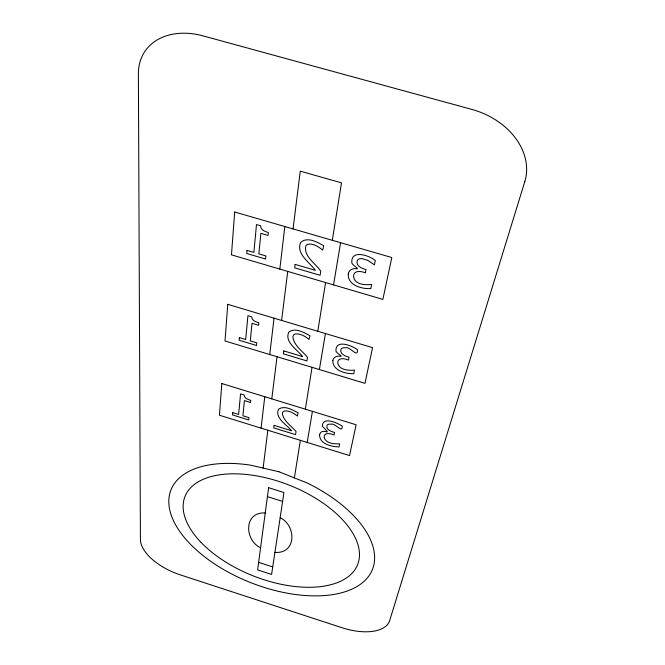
<?xml version="1.0" encoding="UTF-8"?>
<svg xmlns="http://www.w3.org/2000/svg" width="665" height="665" viewBox="0 0 665 665"><rect width="100%" height="100%" fill="white"/><g stroke="black" fill="none" stroke-linecap="round" stroke-linejoin="round"><path stroke-width="1" d="M261.062 428.144L264.77 396.722M269.749 354.528L274.038 318.178M279.832 269.084L284.853 226.541M263.116 468.077L267.845 430.247M271.777 398.875L277.047 356.739M281.594 320.439L287.729 271.411M293.049 228.918L300.272 171.154L341.494 182.867L332.317 240.298M294.371 477.894L300.372 440.33M305.351 409.175L312.035 367.329M317.795 331.261L325.576 282.542M307.213 442.449L312.409 411.344M319.391 369.557L325.409 333.539M333.539 284.886L340.588 242.7M265.235 512.956C243.448 511.767 244.421 540.213 260.58 547.785M274.919 552.391C296.731 554.003 296.465 525.466 280.156 517.702M267.421 496.63L282.617 501.435M258.635 562.357L272.725 566.913M319.549 434.935C319.666 444.253 331.66 446.656 339.059 446.93L339.682 443.829C334.287 443.971 325.792 443.771 324.129 437.296C323.93 431.793 330.912 433.663 334.063 434.96L334.545 432.466C331.403 431.552 325.509 429.623 327.014 425.309A4.813 2.876 20.7 0 1 331.037 424.212C335.127 422.591 342.558 434.046 342.217 426.174C337.404 422.849 322.641 416.115 322.301 426.207C334.079 438.343 321.785 425.949 319.549 434.935M332.824 360.521C332.55 370.787 345.601 373.813 353.755 373.73L354.47 370.139C348.643 370.571 339.25 370.297 337.737 363.098C337.413 357.038 344.935 358.51 348.518 360.106L349.075 357.213C345.526 356.307 339.266 353.93 341.029 349.192A5.179 3.342 21 0 1 345.401 347.803C350.023 345.966 357.895 358.776 357.479 349.715C352.209 345.717 335.975 339.075 335.916 350.38C335.376 353.389 345.567 357.221 338.892 356.141C336.158 356.049 333.173 357.579 332.824 360.521M348.269 273.922C347.496 285.302 361.768 289.167 370.837 288.585L371.677 284.379C365.334 285.219 354.877 284.828 353.581 276.748C353.098 270.057 361.228 270.946 365.359 272.899L366.016 269.516C361.935 268.635 355.31 265.659 357.379 260.439A5.611 3.915 21.6 0 1 362.159 258.66L367.728 260.348L374.42 264.853L375.301 260.481C369.449 255.584 351.477 249.267 351.785 262.002C351.02 265.385 362.226 269.657 354.944 268.61C351.793 268.602 348.66 270.638 348.269 273.922M221.819 383.539L219.442 415.234L349.541 455.575L356.116 424.76L221.819 383.539M227.763 304.337L225.011 340.987L364.952 383.348L372.575 347.645L227.763 304.337M234.687 212.002L231.47 254.861L382.865 299.391L391.801 257.538L234.687 212.002M232.742 412.657L232.542 414.935L248.71 419.939L248.943 417.67L242.916 415.8L244.412 400.596L250.539 402.475L250.755 400.372C248.136 399.391 244.18 398.468 244.097 394.985L240.564 393.896L238.627 414.478L232.742 412.657M239.35 337.596L239.117 340.231L256.499 345.484L256.773 342.857L250.289 340.896L252.018 323.306L258.619 325.285L258.868 322.849C255.959 321.843 251.694 320.68 251.719 316.839L247.92 315.7L245.676 339.507L239.35 337.596M247.023 250.414L246.757 253.49L265.551 259.009L265.875 255.942L258.86 253.88L260.88 233.315L268.028 235.393L268.328 232.534C265.044 231.503 260.439 230.024 260.613 225.768L256.49 224.571L253.872 252.426L247.023 250.414M274.088 425.359L273.756 427.903L295.576 434.652L296.05 431.56C291.378 425.816 283.323 421.128 282.342 413.281L283.041 411.751L284.504 410.953C289.292 410.496 293.714 413.214 297.38 416.016L298.144 412.84C292.509 409.906 284.645 405.051 278.502 409.224C274.52 418.252 286.956 424.619 291.503 430.745L274.088 425.359M283.83 350.912L283.448 353.855L306.922 360.945L307.471 357.371C302.417 350.912 293.706 345.468 292.866 336.731L293.639 334.944L295.227 333.971C300.397 333.29 305.202 336.315 309.084 339.416L309.948 335.725C303.947 332.45 295.185 327.205 288.76 332.176C284.263 342.242 297.496 349.64 302.575 356.573L283.83 350.912M295.144 264.404L294.695 267.837L320.106 275.293L320.746 271.112C315.626 263.415 302.858 255.942 305.983 245.443L307.72 244.254C313.331 243.265 318.601 246.673 322.733 250.123L323.722 245.784C317.305 242.068 307.43 236.424 300.705 242.384C295.609 253.706 309.724 262.401 315.434 270.347L295.144 264.404M268.618 487.694L257.621 569.922L271.586 574.452L283.955 492.532L268.618 487.694M524.801 181.628L389.682 620.553A44.439 22.12 19.3 0 1 342.051 627.743L180.198 574.843A43.558 21.496 23.3 0 1 140.423 539.623L138.387 73.807A67.897 49.825 33.6 0 1 203.174 35.91L471.818 109.409A68.628 53.117 17.9 0 1 524.801 181.628M278.893 471.751L250.364 465.118A108.32 57.015 21.5 0 0 183.789 536.813A108.32 57.015 21.5 0 0 351.311 589.414A108.32 57.015 21.5 0 0 306.939 482.881L278.893 471.751M201.104 542.449A92.792 48.811 21.5 0 0 352.608 572.64A92.792 48.811 21.5 0 0 260.206 476.556A92.792 48.811 21.5 0 0 201.104 542.449"/></g></svg>
